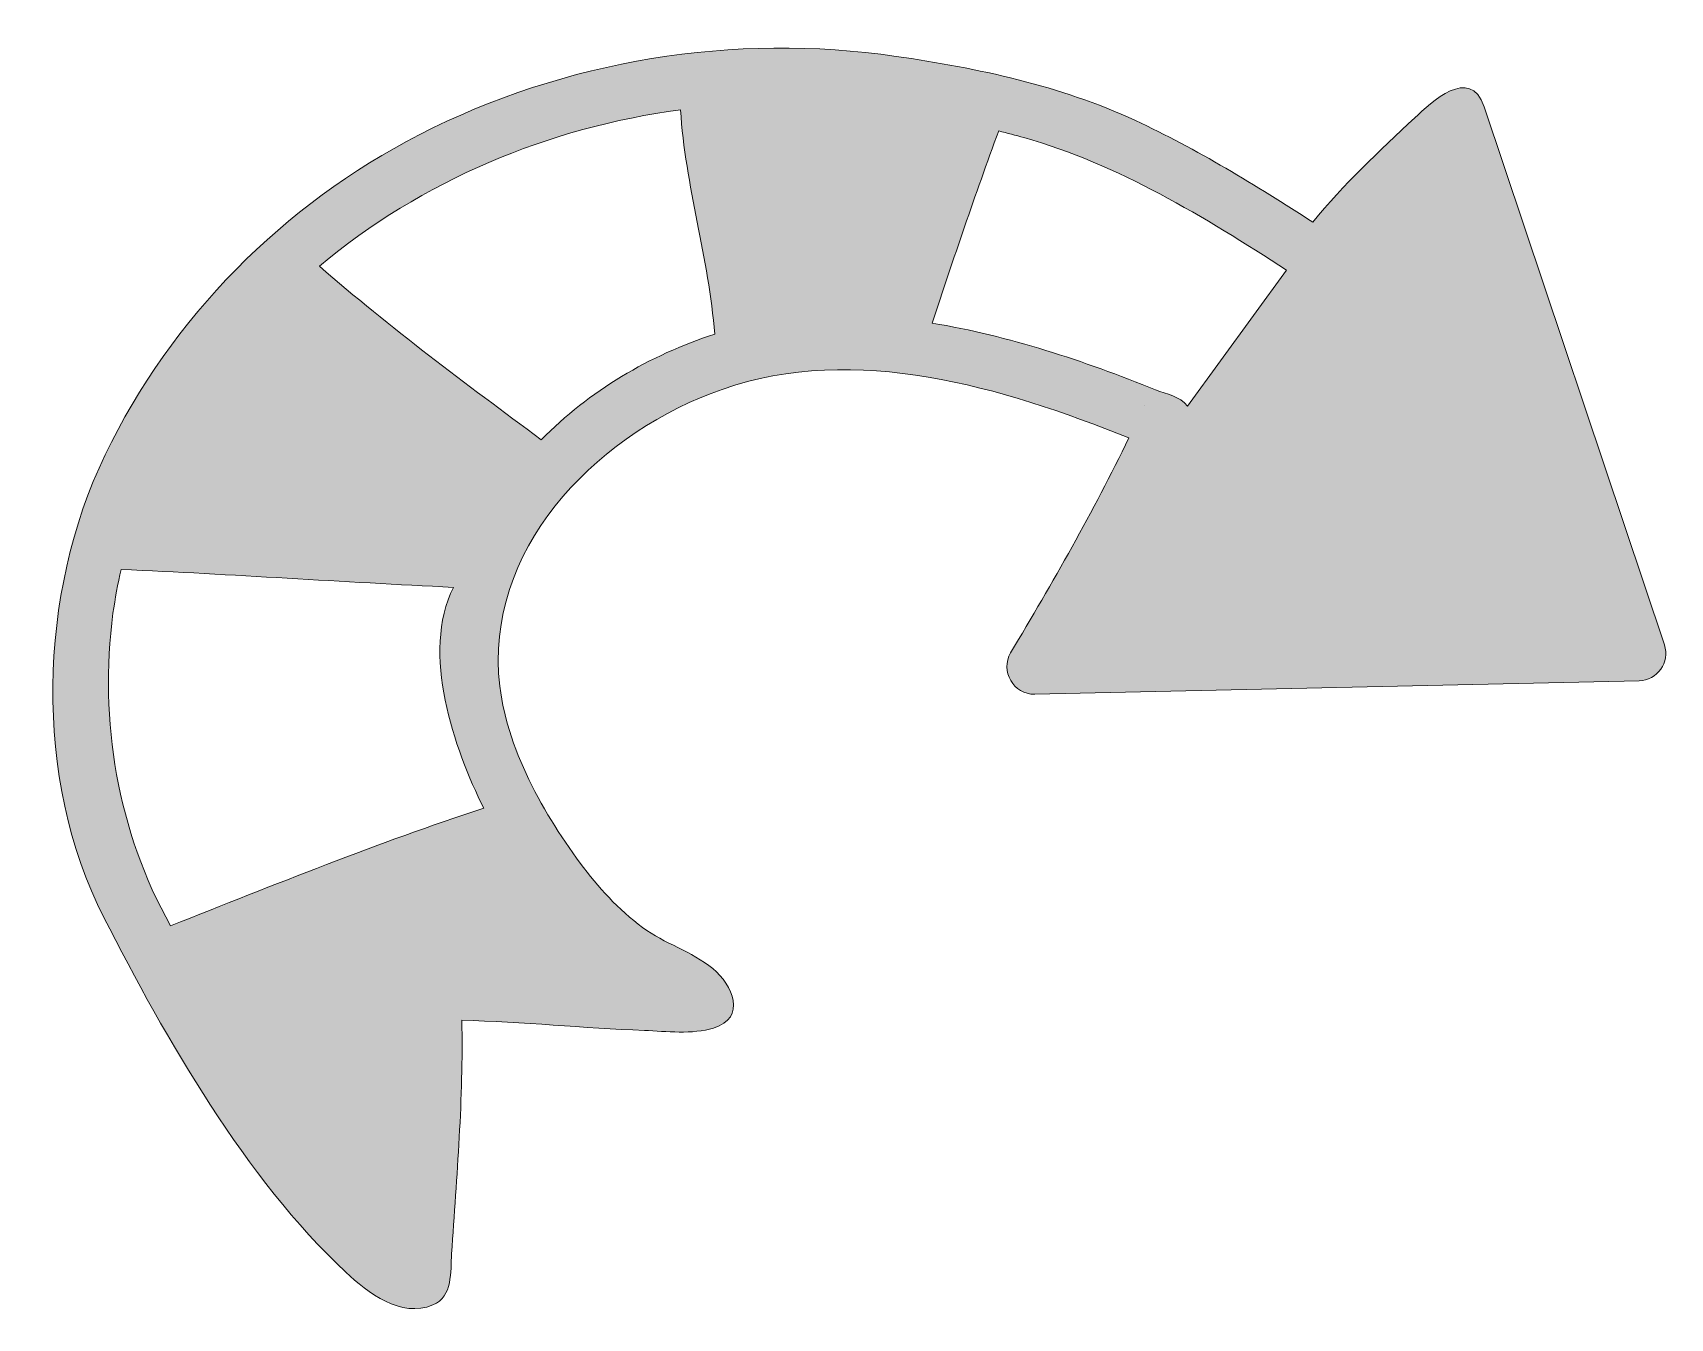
# Model space of a CAD drawing. Header units: inches. Extents: x -1 to 102, y -1 to 80.
import ezdxf

# ---------------------------------------------------------------- set-up
doc = ezdxf.new("R2010")
doc.units = ezdxf.units.IN
doc.header["$MEASUREMENT"] = 0
doc.layers.add('Layer 1', color=7, linetype='Continuous')

msp = doc.modelspace()

# ---------------------------------------------------------------- hatches: boundary and pattern name
at = {"layer": 'Layer 1', "true_color": 0x9157a1}
h = msp.add_hatch(color=215, dxfattribs=at)
h.dxf.hatch_style = 2
edge = h.paths.add_edge_path()
edge.add_spline(control_points=[(3.21, 24.63), (7.17, 16.93), (12.09, 8.25), (18.45, 2.3), (19.85, 0.99), (21.91, -0.61), (23.94, 0.23), (25.21, 0.76), (25.04, 2.33), (25.12, 3.45), (25.44, 8.33), (25.87, 13.26), (25.76, 18.16), (29.6, 18.05), (33.42, 17.67), (37.26, 17.52), (38.65, 17.46), (40.27, 17.26), (41.62, 17.66), (43.73, 18.31), (42.81, 20.4), (41.57, 21.41), (40.23, 22.51), (38.53, 22.98), (37.15, 24), (35.63, 25.12), (34.34, 26.54), (33.22, 28.05), (30.72, 31.45), (28.35, 35.71), (28.08, 39.99), (27.56, 48.43), (34.7, 55.3), (42.16, 57.89), (50.6, 60.82), (59.81, 58.02), (67.77, 54.83), (65.55, 50.19), (62.96, 45.71), (60.33, 41.3), (59.65, 40.16), (60.52, 38.67), (61.85, 38.69), (61.85, 38.69), (99.92, 39.53), (99.92, 39.53), (101.05, 39.56), (101.88, 40.71), (101.51, 41.8), (101.51, 41.8), (90.15, 75.69), (90.15, 75.69), (89.27, 78.31), (86.82, 75.95), (85.79, 74.99), (83.55, 72.92), (81.31, 70.78), (79.36, 68.42), (75.8, 70.72), (72.04, 73.03), (68.19, 74.82), (63.43, 77.03), (58.28, 78.11), (53.11, 78.86), (42.92, 80.35), (32.25, 78.63), (23.08, 73.92), (14.54, 69.53), (7.46, 62.43), (3.29, 53.76), (-0.9, 45.04), (-1.26, 33.37), (3.21, 24.63)], knot_values=[0, 0, 0, 0, 0.352778, 0.352778, 0.352778, 0.705556, 0.705556, 0.705556, 1.058333, 1.058333, 1.058333, 1.411111, 1.411111, 1.411111, 1.763889, 1.763889, 1.763889, 2.116667, 2.116667, 2.116667, 2.469444, 2.469444, 2.469444, 2.822222, 2.822222, 2.822222, 3.175, 3.175, 3.175, 3.527778, 3.527778, 3.527778, 3.880556, 3.880556, 3.880556, 4.233333, 4.233333, 4.233333, 4.586111, 4.586111, 4.586111, 4.938889, 4.938889, 4.938889, 5.291667, 5.291667, 5.291667, 5.644444, 5.644444, 5.644444, 5.997222, 5.997222, 5.997222, 6.35, 6.35, 6.35, 6.702778, 6.702778, 6.702778, 7.055556, 7.055556, 7.055556, 7.408333, 7.408333, 7.408333, 7.761111, 7.761111, 7.761111, 8.113889, 8.113889, 8.113889, 8.466667, 8.466667, 8.466667, 8.466667], degree=3, periodic=0)
edge.add_line((3.21, 24.63), (3.21, 24.63))
edge = h.paths.add_edge_path()
edge.add_spline(control_points=[(61.17, 73.74), (67.1, 72.07), (72.57, 68.73), (77.7, 65.4), (77.7, 65.4), (71.47, 56.84), (71.47, 56.84), (71.01, 57.45), (70.13, 57.59), (69.46, 57.86), (64.91, 59.69), (60.24, 61.26), (55.39, 62.06), (56.73, 66.11), (58.09, 70.16), (59.58, 74.16), (60.11, 74.02), (60.65, 73.89), (61.17, 73.74)], knot_values=[0, 0, 0, 0, 0.352778, 0.352778, 0.352778, 0.705556, 0.705556, 0.705556, 1.058333, 1.058333, 1.058333, 1.411111, 1.411111, 1.411111, 1.763889, 1.763889, 1.763889, 2.116667, 2.116667, 2.116667, 2.116667], degree=3, periodic=0)
edge.add_line((61.17, 73.74), (61.17, 73.74))
edge = h.paths.add_edge_path()
edge.add_spline(control_points=[(68.74, 56.85), (68.74, 56.85), (68.74, 56.85), (68.74, 56.85), (68.74, 56.85), (68.74, 56.85), (68.74, 56.85), (68.74, 56.85), (68.74, 56.85), (68.74, 56.85)], knot_values=[0, 0, 0, 0, 0.352778, 0.352778, 0.352778, 0.705556, 0.705556, 0.705556, 1.058333, 1.058333, 1.058333, 1.058333], degree=3, periodic=0)
edge.add_line((68.74, 56.85), (68.74, 56.85))
edge = h.paths.add_edge_path()
edge.add_spline(control_points=[(39.54, 75.5), (39.83, 70.73), (41.32, 66.12), (41.69, 61.36), (37.6, 60.05), (33.79, 57.78), (30.76, 54.72), (26, 58.24), (21.26, 61.77), (16.79, 65.64), (23.21, 71.05), (31.25, 74.38), (39.54, 75.5)], knot_values=[0, 0, 0, 0, 0.352778, 0.352778, 0.352778, 0.705556, 0.705556, 0.705556, 1.058333, 1.058333, 1.058333, 1.411111, 1.411111, 1.411111, 1.411111], degree=3, periodic=0)
edge.add_line((39.54, 75.5), (39.54, 75.5))
edge = h.paths.add_edge_path()
edge.add_spline(control_points=[(3.79, 43.79), (3.92, 44.72), (4.09, 45.64), (4.31, 46.55), (11.29, 46.24), (18.25, 45.76), (25.23, 45.42), (23.17, 41.3), (25.28, 35.24), (27.14, 31.51), (20.47, 29.33), (13.96, 26.69), (7.42, 24.11), (4.07, 30.04), (2.91, 37.03), (3.79, 43.79)], knot_values=[0, 0, 0, 0, 0.352778, 0.352778, 0.352778, 0.705556, 0.705556, 0.705556, 1.058333, 1.058333, 1.058333, 1.411111, 1.411111, 1.411111, 1.763889, 1.763889, 1.763889, 1.763889], degree=3, periodic=0)
edge.add_line((3.79, 43.79), (3.79, 43.79))

# ---------------------------------------------------------------- linework, layer by layer
at = {"layer": 'Layer 1', "lineweight": 0}
for points, knots in [([(3.21, 24.63), (7.17, 16.93), (12.09, 8.25), (18.45, 2.3), (19.85, 0.99), (21.91, -0.61), (23.94, 0.23), (25.21, 0.76), (25.04, 2.33), (25.12, 3.45), (25.44, 8.33), (25.87, 13.26), (25.76, 18.16), (29.6, 18.05), (33.42, 17.67), (37.26, 17.52), (38.65, 17.46), (40.27, 17.26), (41.62, 17.66), (43.73, 18.31), (42.81, 20.4), (41.57, 21.41), (40.23, 22.51), (38.53, 22.98), (37.15, 24), (35.63, 25.12), (34.34, 26.54), (33.22, 28.05), (30.72, 31.45), (28.35, 35.71), (28.08, 39.99), (27.56, 48.43), (34.7, 55.3), (42.16, 57.89), (50.6, 60.82), (59.81, 58.02), (67.77, 54.83), (65.55, 50.19), (62.96, 45.71), (60.33, 41.3), (59.65, 40.16), (60.52, 38.67), (61.85, 38.69), (61.85, 38.69), (99.92, 39.53), (99.92, 39.53), (101.05, 39.56), (101.88, 40.71), (101.51, 41.8), (101.51, 41.8), (90.15, 75.69), (90.15, 75.69), (89.27, 78.31), (86.82, 75.95), (85.79, 74.99), (83.55, 72.92), (81.31, 70.78), (79.36, 68.42), (75.8, 70.72), (72.04, 73.03), (68.19, 74.82), (63.43, 77.03), (58.28, 78.11), (53.11, 78.86), (42.92, 80.35), (32.25, 78.63), (23.08, 73.92), (14.54, 69.53), (7.46, 62.43), (3.29, 53.76), (-0.9, 45.04), (-1.26, 33.37), (3.21, 24.63)], [0, 0, 0, 0, 1, 1, 1, 2, 2, 2, 3, 3, 3, 4, 4, 4, 5, 5, 5, 6, 6, 6, 7, 7, 7, 8, 8, 8, 9, 9, 9, 10, 10, 10, 11, 11, 11, 12, 12, 12, 13, 13, 13, 14, 14, 14, 15, 15, 15, 16, 16, 16, 17, 17, 17, 18, 18, 18, 19, 19, 19, 20, 20, 20, 21, 21, 21, 22, 22, 22, 23, 23, 23, 24, 24, 24, 24]), ([(39.54, 75.5), (39.83, 70.73), (41.32, 66.12), (41.69, 61.36), (37.6, 60.05), (33.79, 57.78), (30.76, 54.72), (26, 58.24), (21.26, 61.77), (16.79, 65.64), (23.21, 71.05), (31.25, 74.38), (39.54, 75.5)], [0, 0, 0, 0, 1, 1, 1, 2, 2, 2, 3, 3, 3, 4, 4, 4, 4]), ([(61.17, 73.74), (67.1, 72.07), (72.57, 68.73), (77.7, 65.4), (77.7, 65.4), (71.47, 56.84), (71.47, 56.84), (71.01, 57.45), (70.13, 57.59), (69.46, 57.86), (64.91, 59.69), (60.24, 61.26), (55.39, 62.06), (56.73, 66.11), (58.09, 70.16), (59.58, 74.16), (60.11, 74.02), (60.65, 73.89), (61.17, 73.74)], [0, 0, 0, 0, 1, 1, 1, 2, 2, 2, 3, 3, 3, 4, 4, 4, 5, 5, 5, 6, 6, 6, 6]), ([(68.74, 56.85), (68.74, 56.85), (68.74, 56.85), (68.74, 56.85), (68.74, 56.85), (68.74, 56.85), (68.74, 56.85), (68.74, 56.85), (68.74, 56.85), (68.74, 56.85)], [0, 0, 0, 0, 1, 1, 1, 2, 2, 2, 3, 3, 3, 3]), ([(3.79, 43.79), (3.92, 44.72), (4.09, 45.64), (4.31, 46.55), (11.29, 46.24), (18.25, 45.76), (25.23, 45.42), (23.17, 41.3), (25.28, 35.24), (27.14, 31.51), (20.47, 29.33), (13.96, 26.69), (7.42, 24.11), (4.07, 30.04), (2.91, 37.03), (3.79, 43.79)], [0, 0, 0, 0, 1, 1, 1, 2, 2, 2, 3, 3, 3, 4, 4, 4, 5, 5, 5, 5])]:
    msp.add_open_spline(points, degree=3, knots=knots, dxfattribs=at)

doc.saveas('drawing.dxf')
